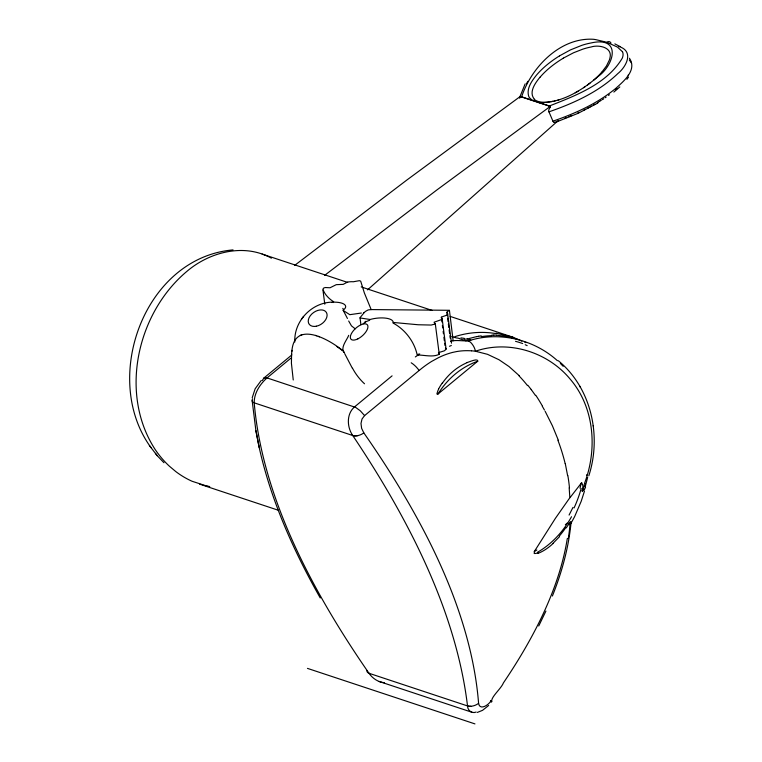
<?xml version="1.0" encoding="UTF-8"?>
<svg xmlns="http://www.w3.org/2000/svg" width="762" height="762" viewBox="0 0 762 762"><rect width="100%" height="100%" fill="white"/><g stroke="black" fill="none" stroke-linecap="round" stroke-linejoin="round"><path stroke-width="1.14" d="M491.757 701.621C490.633 697.182 501.263 688.6 503.434 682.866C517.16 662.549 529.828 641.471 540.544 619.392C552.955 593.779 562.785 566.671 567.319 538.496M441.922 321.983L441.379 317.068L446.913 315.144A2.915 1.067 -7.4 0 0 447.494 314.696L447.608 313.601A13.973 5.096 -7.4 0 0 447.208 312.925L447.018 312.001L449.361 310.296L372.066 309.591A16.021 5.848 -7.4 0 0 371.113 309.61L368.827 309.829A3.134 1.143 -7.4 0 0 367.894 310.067L365.636 311.306A29.366 10.716 -7.4 0 0 364.293 312.487L360.016 317.706L360.902 324.66M291.598 353.797L291.417 363.274L293.246 379.981M348.71 335.337C346.853 340.147 340.29 347.396 343.995 352.415M570.881 522.132A5.629 1.543 -47 0 0 570.814 521.884L570.471 521.865A1.648 0.524 -59.8 0 0 570.224 521.999A1.638 0.543 -60.7 0 0 569.966 522.256L569.719 522.57A3.734 1.314 -61.6 0 0 569.214 523.342L569.081 524.723M291.846 351.453C294.237 319.364 329.689 339.614 342.938 350.825M291.475 355.025L291.96 350.349M571.062 522.542C568.623 547.811 561.794 572.481 552.393 596.017M262.28 380.581L263.823 378.133L266.814 377.847L355.663 407.403L360.274 410.794L364.588 415.595L362.026 418.986L360.988 423.462L361.617 428.33L363.798 432.845C388.039 467.649 410.442 503.806 429.463 541.753A386.524 167.011 50.4 0 1 452.123 592.836C465.706 628.269 475.583 665.35 478.584 703.269C479.698 711.098 489.109 704.736 491.061 700.583M441.312 317.278L442.141 318.526L441.541 319.564L434.073 322.24L435.226 323.983L431.206 325.05L418.186 324.755L393.182 322.45M435.283 323.688L439.255 354.263C433.083 357.511 424.672 355.054 417.595 354.987M252.212 397.754L255.156 388.763L261.204 380.495M587.673 477.345L585.626 485.175A40.662 31.499 80 0 1 585.397 485.956M582.539 484.765L581.758 482.717A1.715 1.229 -69.1 0 0 581.292 483.146L580.015 488.166M588.816 475.812C601.77 435.816 591.379 388.029 558.346 360.731M520.303 96.336L520.484 96.764A6.096 2.638 50.4 0 1 521.599 96.936C531.238 67.332 560.318 37.1 593.55 39.291A75.248 38.529 -23 0 1 595.874 39.653L606.952 42.31A3.934 2.924 -71.7 0 1 610.962 43.063M584.454 491.214L581.187 501.329L574.558 516.788L570.824 523.532M519.96 96.679L525.142 83.906M584.521 483.356C597.513 449.209 594.541 407.432 570.1 379.038C547.83 352.101 508.778 339.7 475.431 351.234A71.876 64.046 82.4 0 0 471.526 350.825M585.359 485.927L585.064 486.699M572.976 507.406L569.081 515.064M538.724 625.993L545.906 611.105M628.155 75.333L628.412 74.8M583.397 490.204L582.273 491.509L581.977 490.623A4.696 2.381 -73.6 0 1 582.025 490.137M526.428 83.734L527.885 81.315M581.292 483.146L568.852 499.129L555.422 518.303L534.276 551.602L534.324 553.355M569.204 523.332L566.299 527.866M332.508 302.143C311.763 302.257 293.713 321.307 294.818 342.033M442.189 383.076L441.522 384.077A49.73 43.701 77.7 0 0 438.56 389.087M550.202 107.08L550.297 106.28L520.332 96.412L406.994 179.927L294.532 265.481M626.888 79.334L628.536 77.048M301.381 319.345L303.571 316.382M539.982 77.219C535.391 82.848 528.457 92.164 534.314 99.127M601.789 72.209L606.466 65.98L609.371 60.046A41.215 21.193 -22.8 0 0 609.924 58.026C612.886 47.234 598.637 44.463 591.036 47.006A35.376 17.993 -23 0 0 582.692 49.197L573.491 52.788L563.328 58.131M559.575 536.61L553.031 543.287M488.671 705.46L482.537 710.346L477.345 712.422M367.551 289.865L556.879 121.777A6.096 2.638 50.4 0 1 556.136 121.72M616.896 88.668L615.486 89.906M613.848 92.069L619.82 86.944M263.547 378.323L291.779 354.978M290.932 358.14L267.033 377.914C259.975 384.172 254.07 393.116 254.213 402.841C256.975 434.94 264.547 466.468 275.034 496.881A393.735 170.126 50.4 0 0 303.733 564.49C322.669 602.361 344.919 638.48 368.998 673.275C372.504 678.351 378.123 682.219 384.372 682.704M392.087 375.857L354.53 406.918C346.443 413.833 346.92 426.72 352.444 435.073C375.828 469.916 397.459 505.978 416.033 543.63A431.559 186.471 50.4 0 1 444.732 611.238C455.524 641.909 463.648 673.608 467.516 705.926C467.487 710.317 471.935 713.918 476.174 712.07M364.588 415.595L419.967 369.799A132.636 118.072 71 0 1 431.549 361.474L438.198 357.826A89.983 79.991 72.7 0 1 452.39 352.463L456.59 351.568A74.381 66.075 77 0 1 467.63 350.682L471.526 350.787M477.641 361.283L438.093 393.925C447.18 379.085 461.115 367.027 477.641 361.283A5.258 4.629 78.1 0 0 477.926 361.036C477.422 358.064 469.459 361.94 467.116 362.541M324.526 275.425L436.997 189.871L550.326 106.356M609.409 94.745L608.495 95.412M415.328 356.94L419.729 353.901M606.161 97.079L605.209 97.727M603.275 99.022L603.761 98.708M602.304 99.67L602.79 99.346M600.818 100.613L601.313 100.298M600.323 100.927L599.323 101.546M536.839 550.031L534.314 551.536M559.47 55.893L570.405 49.921L581.73 45.368A38.938 19.936 -23 0 1 590.941 42.986C621.43 35.976 614.877 64.513 598.075 76.505C581.654 90.668 560.756 103.718 538.286 102.47M598.313 102.165L598.818 101.86M597.294 102.775L597.799 102.47M365.027 321.726L365.703 321.335M593.769 104.823L594.951 104.146M578.11 91.164L575.234 92.774M597.827 103.07L578.053 113.338L556.879 121.777M590.179 106.804L591.379 106.147M587.74 108.08L588.959 107.442M584.054 109.947L585.283 109.328M577.796 112.9L579.053 112.319M300.304 335.461L301.076 335.128M301.238 335.051L301.819 334.794M571.919 115.462L568.966 116.681M564.718 118.358L565.985 117.862M557.051 121.168L558.327 120.72M521.589 96.936L549.173 106.07C575.777 95.564 606.819 84.049 622.268 58.207A24.165 12.373 -23 0 0 622.449 51.597M548.859 111.519A2.477 1.838 -71.7 0 0 548.964 111.843C573.786 103.222 598.599 92.011 617.792 73.619C626.564 66.551 634.289 51.168 618.858 46.482M548.964 111.843L552.926 121.168C575.348 113.471 597.427 103.47 615.848 88.316C623.754 81.124 637.346 70.066 629.441 58.236M538.258 552.821L537.467 553.079M449.447 346.272L450.885 345.719A2.915 1.067 -7.4 0 0 451.314 345.424M557.984 100.022L559.241 99.641M438.455 352.654L444.341 350.825L446.113 349.291L442.103 318.345M554.241 101.013L555.479 100.708M553.002 101.279L550.583 101.727M364.284 312.487L363.579 312.62M476.631 336.604L467.306 338.985L470.821 340.157C500.701 331.337 534.467 339.919 557.432 360.702M361.369 313.03L349.787 314.677L342.948 310.267A16.383 5.982 -7.4 0 0 334.423 302.152C329.746 299.657 324.498 294.484 322.917 289.15L323.783 287.988L325.288 287.531L330.06 287.76L336.28 284.664L343.195 284.369L347.386 282.15A2.915 1.067 -7.4 0 1 348.501 281.883L351.387 281.702A13.973 5.096 -7.4 0 1 353.244 281.769L359.445 280.664L360.693 281.178L364.341 292.894L371.037 309.248A16.021 5.848 -7.4 0 1 371.113 309.61M478.612 336.252L481.251 335.852M450.59 341.319C457.238 339.29 464.334 342.014 470.821 340.157A19.174 16.84 78.2 0 1 465.839 340.719L465.668 340.7M233.048 249.907C144.37 257.527 100.479 378.704 151.028 447.646M491.804 335.118L493.824 335.128M496.5 335.223L506.73 336.433L516.779 338.985M495.948 333.175L512.626 337.099M207.102 486.137L192.138 481.289A143.008 106.166 -71.7 0 1 175.746 471.535L169.345 466.154A141.427 104.994 -71.7 0 1 155.448 449.932C118.91 394.268 136.817 313.725 186.376 271.805C208.083 253.003 240.811 243.611 267.71 256.327M459.429 338.68L465.496 340.69M456.714 338.014L455.581 337.69A10.363 1.629 8.2 0 1 455.152 337.556L451.818 336.452M262.128 254.07L347.691 282.435M361.198 286.912L432.121 310.42M450.132 316.392L513.178 337.29M352.72 435.502L254.213 402.841A8.249 4.229 -23 0 1 252.136 400.307A7.839 4.02 -23 0 1 252.508 398.993A7.696 3.943 -23 0 1 252.603 398.812M199.52 484.118L278.568 510.321M368.998 673.275L467.516 705.926A9.687 4.963 -23 0 0 470.897 706.269A8.782 4.496 -23 0 0 473.088 705.926A7.991 4.096 -23 0 0 475.269 705.221L475.355 705.183A7.229 3.705 -23 0 0 478.593 703.269M379.047 681.447L472.126 712.318M307.467 668.379L474.955 723.9M315.535 335.385L316.563 335.756M318.24 336.366L319.469 336.823M554.022 122.187L553.45 121.882A2.581 1.915 -71.7 0 1 552.926 121.168M606.952 42.31L617.477 47.101L622.344 51.635M453.142 340.795L449.437 310.382M524.647 342.062L525.875 342.633M268.634 256.765L269.558 257.223M614.839 43.891L620.068 46.539M270.472 257.689L271.386 258.175M532.476 100.536L529.428 97.65A31.661 16.212 -23 0 1 528.59 95.936C526.475 88.221 531.866 80.924 536.4 75.209A69.161 35.414 -23 0 1 559.489 55.902M342.748 350.653L336.89 346.539M438.636 353.625L439.255 354.263M355.187 328.813L351.463 325.86L348.682 321.012M560.375 363.445L563.194 366.312M519.274 375.704L509.045 366.57L499.062 359.778L487.547 354.33L475.431 351.234L475.069 349.729A13.059 8.172 81 0 0 472.65 344.834L471.602 343.414A12.344 7.696 81 0 0 468.211 340.909M445.418 348.063L446.075 348.92M149.362 445.465L157.191 455.657L163.954 462.734M629.345 60.036L631.422 62.894M527.866 385.286L530.723 388.906M360.016 317.954L370.122 319.488A16.383 5.982 -7.4 0 1 393.173 322.221M155.429 453.352L157.191 455.657M530.962 389.23L531.324 389.706M531.571 390.03L535.524 395.545M542.306 406.27L544.459 410.042M352.368 368.303L344.615 353.482M320.259 597.989C293.446 550.631 270.862 500.32 259.08 446.999L258.899 446.113M545.125 411.242L552.383 425.748L558.27 440.055M579.863 386.277L580.406 387.315M347.434 318.468L343.338 310.582M565.28 463.582L567.614 475.612M255.889 430.597L259.08 446.999L255.889 430.597L252.165 400.726M447.665 313.792L451.485 343.195M446.856 312.268L447.313 315.792M447.618 318.145L448.075 321.678M448.38 324.031L448.837 327.555M449.142 329.908L449.599 333.432M449.904 335.785L450.209 338.137M442.379 325.507L442.684 327.86M443.141 331.394L443.446 333.737M443.903 337.271L444.37 340.795M444.675 343.148L444.979 345.5M322.955 290.103L324.793 304.219M569.166 487.794L569.805 497.014M593.265 425.52L593.322 426.206M393.03 323.04A37.9 28.661 51.6 0 1 417.185 354.968M331.803 302.533A37.671 10.373 73.4 0 1 333.565 302.524M363.169 323.726A24.746 14.078 4 0 1 363.598 323.402M364.055 323.05A32.08 21.298 21.7 0 1 365.522 322.174M365.998 321.716A36.319 26.156 38.6 0 1 369.684 320.335M418.271 354.035A38.824 14.164 -7.4 0 1 417.652 354.921M342.786 308.362A32.099 2.143 62.3 0 1 343.395 309.324M364.512 383.781A37.719 23.841 55.3 0 1 352.53 368.246M343.643 351.587A21.412 1.153 65.7 0 1 344.176 352.454M209.74 486.547A118.281 87.811 -71.7 0 1 207.131 486.013M411.204 362.788A14.021 6.058 50.4 0 1 419.1 370.446M490.871 700.507A13.087 1.886 27.6 0 1 491.061 702.04M470.897 706.269A9.592 4.915 -23 0 1 467.516 705.926M369.056 673.227A7.982 4.086 -23 0 1 366.932 670.789M363.798 432.845A7.229 3.705 -23 0 1 360.559 434.75L360.474 434.788A7.991 4.096 -23 0 1 358.292 435.493A9.382 4.801 -23 0 1 352.749 435.473A9.363 4.791 -23 0 0 358.292 435.512M519.074 375.914A151.124 140.189 -57.2 0 1 527.504 385.601M535.838 395.335A203.625 189.881 -29.3 0 1 542.477 406.175M557.879 440.188A227.133 208.826 -7.7 0 1 565.166 463.61M567.852 475.564A217.894 200.311 -21.1 0 1 569.471 487.747M585.102 483.546A107.166 84.211 -68.4 0 1 582.663 489.785M582.987 484.67A28.404 21.584 -66 0 1 582.511 489.547M454.914 336.652A115.11 99.384 86.6 0 1 495.9 333.594M438.083 393.916A4.124 3.629 78 0 1 437.502 394.335L436.95 394.002A2.267 1.991 77.9 0 1 436.978 393.554L437.912 390.668A34.985 30.632 78.5 0 1 438.626 389.134M570.795 522.17A8.715 2.429 -39.5 0 1 570.738 522.551M567.214 523.094A19.688 6.077 -23.6 0 1 565.347 524.704M586.75 474.688A63.637 43.882 84.2 0 1 586.654 475.317M585.559 487.08A29.547 22.088 82.8 0 1 584.549 489.309M584.444 489.29A16.954 11.23 -89.8 0 1 583.711 490.595M442.351 383.219A68.513 60.389 77.6 0 1 467.154 362.645M537.467 552.936A11.144 7.468 -65.6 0 1 534.286 553.488M553.107 543.468A49.778 33.328 -65.5 0 1 538.258 553.288M565.89 527.466A67.875 45.406 -65 0 1 559.27 536.134M464.248 338.338A9.811 2.362 6.3 0 1 460.934 337.852M459.381 338.461A14.173 1.8 9.4 0 1 457.486 338.014M467.182 338.89A5.81 2.715 3 0 1 464.239 339.157M525.218 344.719A94.383 63.151 -18.3 0 1 527.161 345.634M515.531 341.328A111.081 84.315 -38.8 0 1 522.665 343.548M493.824 335.08A115.672 95.288 -77 0 1 496.51 335.185M481.279 336.633A116.424 95.621 -74.7 0 1 491.776 335.632M476.641 336.661A113.271 94.612 -85.7 0 1 478.612 336.299M512.588 337.204A120.577 103.68 -76.6 0 1 521.894 341.176M581.177 488.442A101.079 83.534 -70.4 0 1 574.043 507.959M571.51 516.722A83.858 65.932 -70 0 1 537.486 552.269M570.005 524.704A230.829 206.712 -37.1 0 1 568.29 538.543M601.723 72.209A65.77 33.909 -22.6 0 1 593.522 80.267M589.978 83.144A65.77 33.909 -22.6 0 1 587.492 85.001M584.921 86.82A65.77 33.909 -22.6 0 1 583.597 87.706M549.373 101.946A24.613 12.535 -22.4 0 1 534.114 99.241M540.048 77.219A65.589 33.118 -23.1 0 1 563.366 58.16M549.173 106.08A6.096 2.638 50.4 0 1 550.478 106.709M519.617 98.184A4.943 3.677 -71.7 0 1 520.303 97.288M548.63 111.566A4.943 3.677 -71.7 0 1 550.297 107.232M556.87 121.73A6.668 4.953 -71.7 0 1 553.993 122.282M316.373 326.222A10.439 6.972 -35 0 0 326.422 312.496A10.439 6.972 -35 0 0 310.229 315.801A10.439 6.972 -35 0 0 316.373 326.222M357.854 338.88A10.916 5.02 -41.6 0 0 367.322 324.755A10.916 5.02 -41.6 0 0 352.215 332.27A10.916 5.02 -41.6 0 0 357.854 338.88"/></g></svg>
